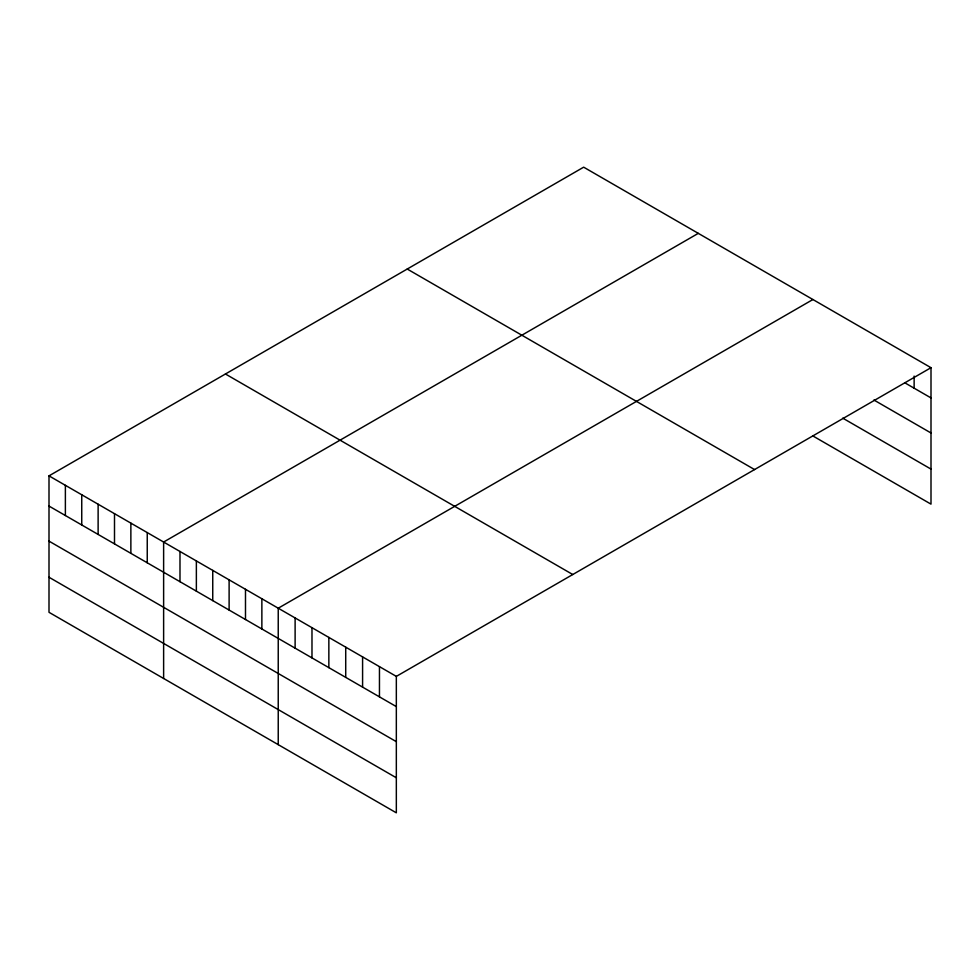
<?xml version="1.0" encoding="UTF-8"?>
<svg xmlns="http://www.w3.org/2000/svg" width="980" height="980" viewBox="0 0 980 980"><rect width="100%" height="100%" fill="white"/><g stroke="black" fill="none" stroke-linecap="round" stroke-linejoin="round"><path stroke-width="1.47" d="M931 367.696L396.337 676.384L396.337 812.824L49 612.304L49 475.863L583.663 167.176L931 367.696L931 504.137L812.91 435.965M698.287 233.35L163.623 542.038L163.623 678.479M812.91 299.525L278.234 608.213L278.234 744.653M905.042 382.935L931 397.917M873.903 400.012L931 432.976M842.751 418.142L931 469.089M407.227 269.035L754.563 469.567M225.437 373.993L572.773 574.525M49 475.863L396.337 676.384M49 506.072L396.337 706.605M49 541.132L396.337 741.664M49 577.245L396.337 777.777M914.132 376.087L914.132 388.178M379.456 666.645L379.456 696.866M362.588 656.906L362.588 687.127M345.72 647.168L345.72 677.388M328.851 637.429L328.851 667.649M311.983 627.69L311.983 657.911M295.115 617.951L295.115 648.172M261.868 598.755L261.868 628.976M245.49 589.298L245.49 619.519M229.112 579.854L229.112 610.062M212.746 570.397L212.746 600.618M196.368 560.94L196.368 591.161M179.989 551.483L179.989 581.704M147.245 532.581L147.245 562.802M130.867 523.124L130.867 553.345M114.501 513.679L114.501 543.888M98.123 504.222L98.123 534.443M81.744 494.765L81.744 524.986M65.378 485.308L65.378 515.529"/></g></svg>
